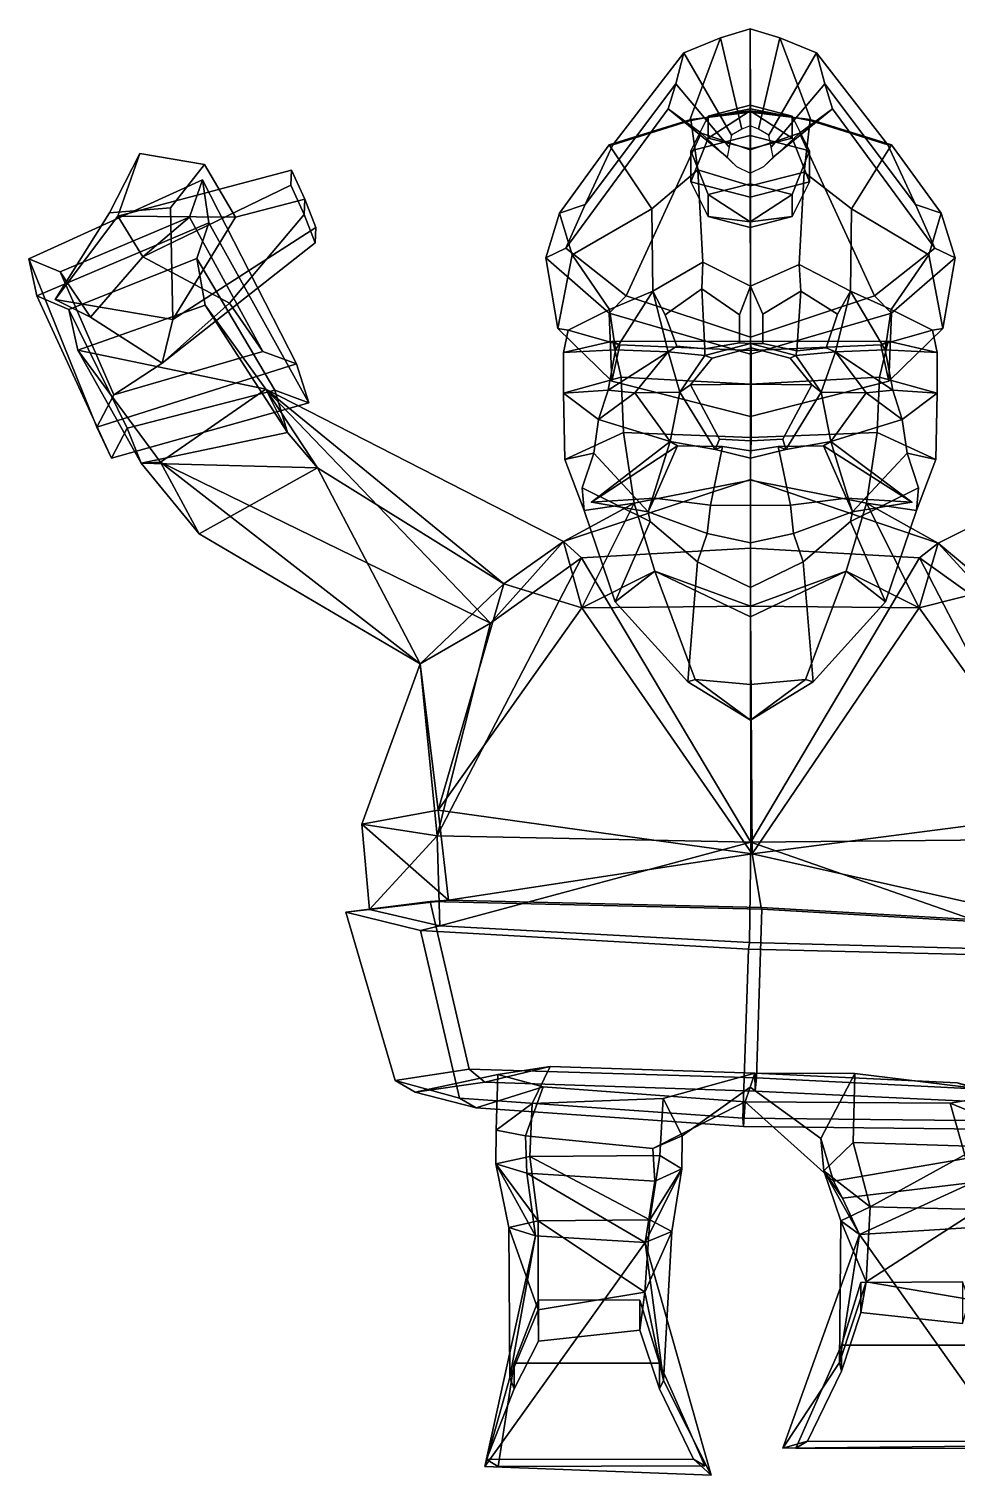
# Model space of a CAD drawing. Extents: x -236 to 238, y -156 to 314.
# Drawn here: x -236.3 to 64.9, y -155.8 to 314.2 of the extents above; entities that cross this region are included whole.
import ezdxf

# ---------------------------------------------------------------- set-up
doc = ezdxf.new("R2010")
doc.units = 0

msp = doc.modelspace()

# ---------------------------------------------------------------- linework, layer by layer
for p in [(-53.499561, 160.365143, 96.495125), (50.507008, 160.365143, 96.495125)]:
    msp.add_point(p)
for points in [[(-46.548565, 276.538483, 62.421299), (-21.688259, 284.322144, 72.795807), (-11.554496, 311.342133, 8.24987), (-23.484856, 306.44632, 6.380344)], [(-4.675242, 281.567474, -44.165054), (-8.015743, 279.657501, -43.145599), (-23.484856, 306.44632, 6.380344), (-11.554496, 311.342133, 8.24987)], [(-1.899996, 288.278992, 79.090523), (-1.927989, 314.199341, 9.340924), (-11.554496, 311.342133, 8.24987), (-21.688259, 284.322144, 72.795807)], [(-1.97982, 282.682098, -44.760006), (-4.675242, 281.567474, -44.165054), (-11.554496, 311.342133, 8.24987), (-1.927989, 314.199341, 9.340924)], [(-1.97982, 282.682098, -44.760006), (-1.927989, 314.199341, 9.340924), (7.698518, 311.342133, 8.249873), (0.715602, 281.567474, -44.165051)], [(-1.899996, 288.278992, 79.090523), (17.888264, 284.322144, 72.795807), (7.698518, 311.342133, 8.249873), (-1.927989, 314.199341, 9.340924)], [(0.715602, 281.567474, -44.165051), (7.698518, 311.342133, 8.249873), (19.628876, 306.44632, 6.380351), (4.056102, 279.657501, -43.145596)], [(42.748577, 276.538483, 62.421299), (19.628876, 306.44632, 6.380351), (7.698518, 311.342133, 8.249873), (17.888264, 284.322144, 72.795807)], [(-55.589096, 257.157745, 41.864281), (-46.548565, 276.538483, 62.421299), (-23.484856, 306.44632, 6.380344), (-26.163485, 296.362549, 2.52976)], [(-8.015743, 279.657501, -43.145599), (-8.765759, 275.723633, -41.045837), (-26.163485, 296.362549, 2.52976), (-23.484856, 306.44632, 6.380344)], [(4.056102, 279.657501, -43.145596), (19.628876, 306.44632, 6.380351), (22.307499, 296.362518, 2.529768), (4.806116, 275.723633, -41.045834)], [(51.789108, 257.157745, 41.864285), (22.307499, 296.362518, 2.529768), (19.628876, 306.44632, 6.380351), (42.748577, 276.538483, 62.421299)], [(-61.859035, 242.930908, 23.530697), (-55.589096, 257.157745, 41.864281), (-26.163485, 296.362549, 2.52976), (-28.615843, 288.228516, -0.576285)], [(-8.765759, 275.723633, -41.045837), (-9.45242, 272.550415, -39.352081), (-28.615843, 288.228516, -0.576285), (-26.163485, 296.362549, 2.52976)], [(4.806116, 275.723633, -41.045834), (22.307499, 296.362518, 2.529768), (24.759861, 288.228516, -0.576277), (5.492777, 272.550415, -39.352074)], [(58.059048, 242.930878, 23.530701), (24.759861, 288.228516, -0.576277), (22.307499, 296.362518, 2.529768), (51.789108, 257.157745, 41.864285)], [(-42.271126, 227.401276, 8.500985), (-61.859035, 242.930908, 23.530697), (-28.615843, 288.228516, -0.576285), (-17.898184, 280.277344, -3.6125)], [(-9.45242, 272.550415, -39.352081), (-6.451477, 269.448547, -37.696369), (-17.898184, 280.277344, -3.6125), (-28.615843, 288.228516, -0.576285)], [(-1.899996, 287.152405, 83.862976), (-1.899996, 288.278992, 79.090523), (-21.688259, 284.322144, 72.795807), (-21.299595, 284.782227, 78.176025)], [(-1.899998, 263.204987, 100.131226), (-1.899996, 287.152405, 83.862976), (-21.299595, 284.782227, 78.176025), (-18.94277, 268.360535, 92.344444)], [(-1.969837, 279.589844, -29.54072), (-1.969834, 289.394196, -41.87149), (-15.578723, 285.844025, -48.437397), (-21.215733, 274.569153, -38.826298)], [(-1.969834, 289.394196, -41.87149), (-1.96983, 287.573181, -57.857811), (-15.578723, 285.844025, -48.437397)], [(-15.578723, 285.844025, -48.437397), (-1.96983, 287.573181, -57.857811), (-15.578719, 278.743683, -61.569202)], [(-1.96983, 287.573181, -57.857811), (-1.969827, 275.193481, -68.135155), (-15.578719, 278.743683, -61.569202)], [(-1.969837, 279.589844, -29.54072), (17.27606, 274.569153, -38.826283), (11.639091, 285.844025, -48.437389), (-1.969834, 289.394196, -41.87149)], [(-1.969834, 289.394196, -41.87149), (11.639091, 285.844025, -48.437389), (-1.96983, 287.573181, -57.857811)], [(-1.96983, 287.573181, -57.857811), (11.639094, 278.743683, -61.569195), (-1.969827, 275.193481, -68.135155)], [(11.639091, 285.844025, -48.437389), (11.639094, 278.743683, -61.569195), (-1.96983, 287.573181, -57.857811)], [(-1.899998, 263.204987, 100.131226), (15.546497, 267.695892, 92.802956), (17.499599, 284.782227, 78.176025), (-1.899996, 287.152405, 83.862976)], [(-1.899996, 287.152405, 83.862976), (17.499599, 284.782227, 78.176025), (17.888264, 284.322144, 72.795807), (-1.899996, 288.278992, 79.090523)], [(5.492777, 272.550415, -39.352074), (24.759861, 288.228516, -0.576277), (14.042192, 280.277313, -3.612495), (2.491828, 269.448517, -37.696365)], [(38.471123, 227.401276, 8.500988), (14.042192, 280.277313, -3.612495), (24.759861, 288.228516, -0.576277), (58.059048, 242.930878, 23.530701)], [(-18.94277, 268.360535, 92.344444), (-21.299595, 284.782227, 78.176025), (-47.790916, 276.486877, 67.754433), (-33.883507, 255.700989, 86.753426)], [(-21.299595, 284.782227, 78.176025), (-21.688259, 284.322144, 72.795807), (-46.548565, 276.538483, 62.421299), (-47.790916, 276.486877, 67.754433)], [(-21.215733, 274.569153, -38.826298), (-15.578723, 285.844025, -48.437397), (-15.578719, 278.743683, -61.569202), (-21.215729, 264.52774, -57.397549)], [(17.27606, 274.569153, -38.826283), (17.276064, 264.52774, -57.397533), (11.639094, 278.743683, -61.569195), (11.639091, 285.844025, -48.437389)], [(15.546497, 267.695892, 92.802956), (30.955549, 255.700989, 86.753433), (43.990929, 276.486877, 67.75444), (17.499599, 284.782227, 78.176025)], [(17.499599, 284.782227, 78.176025), (43.990929, 276.486877, 67.75444), (42.748577, 276.538483, 62.421299), (17.888264, 284.322144, 72.795807)], [(-1.9, 214.062439, -5.73695), (-42.271126, 227.401276, 8.500985), (-17.898184, 280.277344, -3.6125), (-1.927997, 274.920685, -5.657989)], [(-1.969837, 279.589844, -29.54072), (-21.215733, 274.569153, -38.826298), (-15.578726, 260.353241, -34.654583), (-1.969836, 263.903381, -28.088675)], [(-15.578719, 278.743683, -61.569202), (-1.969827, 275.193481, -68.135155), (-1.969827, 259.507019, -66.683136), (-21.215729, 264.52774, -57.397549)], [(-6.451477, 269.448547, -37.696369), (-1.979825, 267.358795, -36.580959), (-1.927997, 274.920685, -5.657989), (-17.898184, 280.277344, -3.6125)], [(2.491828, 269.448517, -37.696365), (14.042192, 280.277313, -3.612495), (-1.927997, 274.920685, -5.657989), (-1.979825, 267.358795, -36.580959)], [(-1.969837, 279.589844, -29.54072), (-1.969836, 263.903381, -28.088675), (11.639086, 260.35321, -34.654575), (17.27606, 274.569153, -38.826283)], [(11.639094, 278.743683, -61.569195), (17.276064, 264.52774, -57.397533), (-1.969827, 259.507019, -66.683136), (-1.969827, 275.193481, -68.135155)], [(-1.9, 214.062439, -5.73695), (-1.927997, 274.920685, -5.657989), (14.042192, 280.277313, -3.612495), (38.471123, 227.401276, 8.500988)], [(-210.12532, 254.457977, 199.54245), (-200.289474, 273.747528, 202.135742), (-207.46106, 253.312653, 136.547821), (-227.819275, 226.215118, 149.614227)], [(-190.273972, 256.057312, 211.817062), (-179.223495, 270.128632, 204.463837), (-200.289474, 273.747528, 202.135742), (-210.12532, 254.457977, 199.54245)], [(-179.223495, 270.128632, 204.463837), (-169.141144, 253.028473, 153.406036), (-207.46106, 253.312653, 136.547821), (-200.289474, 273.747528, 202.135742)], [(-47.790916, 276.486877, 67.754433), (-46.548565, 276.538483, 62.421299), (-55.589096, 257.157745, 41.864281), (-63.887775, 254.327209, 45.093811)], [(-33.883507, 255.700989, 86.753426), (-47.790916, 276.486877, 67.754433), (-63.887775, 254.327209, 45.093811), (-59.840714, 240.819153, 73.86171)], [(-21.215733, 274.569153, -38.826298), (-21.215729, 264.52774, -57.397549), (-15.578722, 253.252899, -47.786388), (-15.578726, 260.353241, -34.654583)], [(17.27606, 274.569153, -38.826283), (11.639086, 260.35321, -34.654575), (11.63909, 253.252869, -47.786381), (17.276064, 264.52774, -57.397533)], [(30.955549, 255.700989, 86.753433), (56.040722, 240.819153, 73.86171), (60.087784, 254.327209, 45.093815), (43.990929, 276.486877, 67.75444)], [(43.990929, 276.486877, 67.75444), (60.087784, 254.327209, 45.093815), (51.789108, 257.157745, 41.864285), (42.748577, 276.538483, 62.421299)], [(-150.978699, 268.284363, 146.351715), (-151.169098, 263.367615, 134.382935), (-199.279968, 240.11264, 104.025955), (-207.46106, 253.312653, 136.547821)], [(-146.618408, 258.896332, 151.057281), (-150.978699, 268.284363, 146.351715), (-207.46106, 253.312653, 136.547821), (-169.141144, 253.028473, 153.406036)], [(-190.273972, 256.057312, 211.817062), (-189.504044, 219.740784, 153.171616), (-169.141144, 253.028473, 153.406036), (-179.223495, 270.128632, 204.463837)], [(-146.618408, 258.896332, 151.057281), (-146.925644, 253.933014, 139.089783), (-151.169098, 263.367615, 134.382935), (-150.978699, 268.284363, 146.351715)], [(-18.94277, 268.360535, 92.344444), (-33.883507, 255.700989, 86.753426), (-33.590797, 229.001953, 93.405945), (-17.374081, 238.411682, 104.149475)], [(-1.899998, 263.204987, 100.131226), (-18.94277, 268.360535, 92.344444), (-17.374081, 238.411682, 104.149475), (-1.9, 230.601929, 107.032204)], [(-236.312592, 239.520752, 108.136002), (-179.958771, 265.182617, 102.652794), (-177.806183, 251.136688, 73.540222), (-233.704239, 227.429016, 77.411385)], [(-236.312592, 239.520752, 108.136002), (-226.144302, 235.228485, 110.952209), (-184.184189, 253.057953, 107.172684), (-179.958771, 265.182617, 102.652794)], [(-146.925644, 253.933014, 139.089783), (-171.149155, 225.032288, 111.62796), (-199.279968, 240.11264, 104.025955), (-151.169098, 263.367615, 134.382935)], [(-149.378845, 205.373383, 131.170135), (-179.958771, 265.182617, 102.652794), (-184.184189, 253.057953, 107.172684), (-160.285416, 209.359253, 128.402313)], [(-145.350143, 192.723755, 100.821861), (-177.806183, 251.136688, 73.540222), (-179.958771, 265.182617, 102.652794), (-149.378845, 205.373383, 131.170135)], [(-15.578722, 253.252899, -47.786388), (-21.215729, 264.52774, -57.397549), (-1.969827, 259.507019, -66.683136), (-1.96983, 249.702698, -54.352341)], [(-1.969836, 263.903381, -28.088675), (-15.578726, 260.353241, -34.654583), (-1.969843, 251.523743, -38.365959)], [(-1.969836, 263.903381, -28.088675), (-1.969843, 251.523743, -38.365959), (11.639086, 260.35321, -34.654575)], [(11.63909, 253.252869, -47.786381), (-1.96983, 249.702698, -54.352341), (-1.969827, 259.507019, -66.683136), (17.276064, 264.52774, -57.397533)], [(-1.899998, 263.204987, 100.131226), (-1.9, 230.601929, 107.032204), (13.977801, 237.632782, 104.24118), (15.546497, 267.695892, 92.802956)], [(15.546497, 267.695892, 92.802956), (13.977801, 237.632782, 104.24118), (30.662834, 229.001953, 93.405945), (30.955549, 255.700989, 86.753433)], [(-143.121658, 249.609436, 155.765503), (-146.618408, 258.896332, 151.057281), (-169.141144, 253.028473, 153.406036), (-189.504044, 219.740784, 153.171616)], [(-143.121658, 249.609436, 155.765503), (-143.323364, 244.674011, 143.761749), (-146.925644, 253.933014, 139.089783), (-146.618408, 258.896332, 151.057281)], [(-15.578726, 260.353241, -34.654583), (-15.578722, 253.252899, -47.786388), (-1.969843, 251.523743, -38.365959)], [(11.639086, 260.35321, -34.654575), (-1.969843, 251.523743, -38.365959), (11.63909, 253.252869, -47.786381)], [(-190.273972, 256.057312, 211.817062), (-210.12532, 254.457977, 199.54245), (-227.819275, 226.215118, 149.614227), (-189.504044, 219.740784, 153.171616)], [(-143.323364, 244.674011, 143.761749), (-193.045135, 205.584045, 120.106415), (-171.149155, 225.032288, 111.62796), (-146.925644, 253.933014, 139.089783)], [(-63.887775, 254.327209, 45.093811), (-55.589096, 257.157745, 41.864281), (-61.859035, 242.930908, 23.530697), (-68.413467, 239.834106, 23.652639)], [(-59.840714, 240.819153, 73.86171), (-63.887775, 254.327209, 45.093811), (-68.413467, 239.834106, 23.652639), (-64.414131, 216.795258, 44.608639)], [(-47.675175, 222.965698, 77.757599), (-33.590797, 229.001953, 93.405945), (-33.883507, 255.700989, 86.753426), (-59.840714, 240.819153, 73.86171)], [(43.875175, 222.965698, 77.757599), (56.040722, 240.819153, 73.86171), (30.955549, 255.700989, 86.753433), (30.662834, 229.001953, 93.405945)], [(60.087784, 254.327209, 45.093815), (64.613472, 239.834106, 23.652643), (58.059048, 242.930878, 23.530701), (51.789108, 257.157745, 41.864285)], [(56.040722, 240.819153, 73.86171), (60.614136, 216.795258, 44.608643), (64.613472, 239.834106, 23.652643), (60.087784, 254.327209, 45.093815)], [(-233.704239, 227.429016, 77.411385), (-177.806183, 251.136688, 73.540222), (-181.765869, 239.535583, 77.873596), (-223.399796, 223.037292, 80.282501)], [(-227.819275, 226.215118, 149.614227), (-207.46106, 253.312653, 136.547821), (-199.279968, 240.11264, 104.025955), (-216.34729, 220.482666, 112.563644)], [(-216.34729, 220.482666, 112.563644), (-199.279968, 240.11264, 104.025955), (-184.184189, 253.057953, 107.172684), (-226.144302, 235.228485, 110.952209)], [(-171.149155, 225.032288, 111.62796), (-160.285416, 209.359253, 128.402313), (-184.184189, 253.057953, 107.172684), (-199.279968, 240.11264, 104.025955)], [(-143.121658, 249.609436, 155.765503), (-189.504044, 219.740784, 153.171616), (-193.045135, 205.584045, 120.106415), (-143.323364, 244.674011, 143.761749)], [(-145.350143, 192.723755, 100.821861), (-156.464874, 196.745422, 98.017708), (-181.765869, 239.535583, 77.873596), (-177.806183, 251.136688, 73.540222)], [(-1.969843, 251.523743, -38.365959), (-15.578722, 253.252899, -47.786388), (-1.96983, 249.702698, -54.352341)], [(-1.969843, 251.523743, -38.365959), (-1.96983, 249.702698, -54.352341), (11.63909, 253.252869, -47.786381)], [(-68.413467, 239.834106, 23.652639), (-61.859035, 242.930908, 23.530697), (-42.271126, 227.401276, 8.500985), (-47.799843, 221.8349, 7.713901)], [(-64.414131, 216.795258, 44.608639), (-68.413467, 239.834106, 23.652639), (-47.799843, 221.8349, 7.713901), (-46.904514, 199.690948, 24.636902)], [(-59.840714, 240.819153, 73.86171), (-64.414131, 216.795258, 44.608639), (-61.108589, 216.33252, 42.363995), (-47.675175, 222.965698, 77.757599)], [(64.613472, 239.834106, 23.652643), (43.999844, 221.8349, 7.713903), (38.471123, 227.401276, 8.500988), (58.059048, 242.930878, 23.530701)], [(60.614136, 216.795258, 44.608643), (43.104519, 199.690918, 24.636904), (43.999844, 221.8349, 7.713903), (64.613472, 239.834106, 23.652643)], [(56.040722, 240.819153, 73.86171), (43.875175, 222.965698, 77.757599), (57.308598, 216.33252, 42.363995), (60.614136, 216.795258, 44.608643)], [(-209.534561, 174.719116, 101.495888), (-214.218262, 184.730621, 133.82988), (-236.312592, 239.520752, 108.136002), (-233.704239, 227.429016, 77.411385)], [(-214.218262, 184.730621, 133.82988), (-208.702286, 195.289001, 130.085388), (-226.144302, 235.228485, 110.952209), (-236.312592, 239.520752, 108.136002)], [(-193.045135, 205.584045, 120.106415), (-216.34729, 220.482666, 112.563644), (-226.144302, 235.228485, 110.952209), (-208.702286, 195.289001, 130.085388)], [(-223.399796, 223.037292, 80.282501), (-181.765869, 239.535583, 77.873596), (-179.063889, 224.426788, 45.13723), (-220.406708, 209.74176, 46.834633)], [(-179.063889, 224.426788, 45.13723), (-181.765869, 239.535583, 77.873596), (-156.464874, 196.745422, 98.017708), (-152.298279, 182.988892, 64.880783)], [(-17.632929, 229.697693, 104.469688), (-17.374081, 238.411682, 104.149475), (-33.590797, 229.001953, 93.405945), (-29.570061, 221.328979, 94.654114)], [(-17.632929, 229.697693, 104.469688), (-5.485055, 221.325775, 106.095718), (-1.9, 230.601929, 107.032204), (-17.374081, 238.411682, 104.149475)], [(14.484674, 229.002502, 104.268639), (13.977801, 237.632782, 104.24118), (-1.9, 230.601929, 107.032204), (2.138192, 221.445038, 106.276031)], [(14.484674, 229.002502, 104.268639), (26.404018, 221.448425, 92.15062), (30.662834, 229.001953, 93.405945), (13.977801, 237.632782, 104.24118)], [(-5.485055, 212.208496, 106.939919), (-1.9, 211.96109, 110.144325), (-1.9, 230.601929, 107.032204), (-5.485055, 221.325775, 106.095718)], [(2.138192, 211.94043, 107.318275), (2.138192, 221.445038, 106.276031), (-1.9, 230.601929, 107.032204), (-1.9, 211.96109, 110.144325)], [(-209.534561, 174.719116, 101.495888), (-233.704239, 227.429016, 77.411385), (-223.399796, 223.037292, 80.282501), (-204.414581, 184.489197, 98.032616)], [(-189.504044, 219.740784, 153.171616), (-227.819275, 226.215118, 149.614227), (-216.34729, 220.482666, 112.563644), (-193.045135, 205.584045, 120.106415)], [(-47.799843, 221.8349, 7.713901), (-42.271126, 227.401276, 8.500985), (-1.9, 214.062439, -5.73695), (-1.9, 208.501434, -7.430702)], [(-45.702423, 209.859009, 78.655991), (-33.590797, 229.001953, 93.405945), (-47.675175, 222.965698, 77.757599)], [(-28.66053, 209.298401, 98.549278), (-33.590797, 229.001953, 93.405945), (-45.702423, 209.859009, 78.655991)], [(-25.823059, 211.139099, 97.547935), (-29.570061, 221.328979, 94.654114), (-33.590797, 229.001953, 93.405945), (-28.66053, 209.298401, 98.549278)], [(-16.733572, 210.204559, 102.64016), (-17.632929, 229.697693, 104.469688), (-29.570061, 221.328979, 94.654114), (-25.823059, 211.139099, 97.547935)], [(-5.485055, 221.325775, 106.095718), (-17.632929, 229.697693, 104.469688), (-16.733572, 210.204559, 102.64016), (-5.485055, 212.208496, 106.939919)], [(43.999844, 221.8349, 7.713903), (-1.9, 208.501434, -7.430702), (-1.9, 214.062439, -5.73695), (38.471123, 227.401276, 8.500988)], [(2.138192, 221.445038, 106.276031), (2.138192, 211.94043, 107.318275), (13.16766, 209.592163, 102.009949), (14.484674, 229.002502, 104.268639)], [(13.16766, 209.592163, 102.009949), (22.729984, 210.588196, 95.723228), (26.404018, 221.448425, 92.15062), (14.484674, 229.002502, 104.268639)], [(22.729984, 210.588196, 95.723228), (25.732569, 209.298401, 98.549278), (30.662834, 229.001953, 93.405945), (26.404018, 221.448425, 92.15062)], [(25.732569, 209.298401, 98.549278), (41.90242, 209.859009, 78.655991), (30.662834, 229.001953, 93.405945)], [(41.90242, 209.859009, 78.655991), (43.875175, 222.965698, 77.757599), (30.662834, 229.001953, 93.405945)], [(-199.861938, 173.022095, 63.999294), (-204.414581, 184.489197, 98.032616), (-223.399796, 223.037292, 80.282501), (-220.406708, 209.74176, 46.834633)], [(-220.406708, 209.74176, 46.834633), (-179.063889, 224.426788, 45.13723), (-159.356049, 197.112061, 4.507076)], [(-193.045135, 205.584045, 120.106415), (-208.702286, 195.289001, 130.085388), (-160.285416, 209.359253, 128.402313), (-171.149155, 225.032288, 111.62796)], [(-152.298279, 182.988892, 64.880783), (-159.356049, 197.112061, 4.507076), (-179.063889, 224.426788, 45.13723)], [(-47.675175, 222.965698, 77.757599), (-61.108589, 216.33252, 42.363995), (-62.612999, 209.042908, 42.462151), (-45.702423, 209.859009, 78.655991)], [(-46.904514, 199.690948, 24.636902), (-47.799843, 221.8349, 7.713901), (-1.9, 208.501434, -7.430702), (-1.900002, 188.230164, 8.527575)], [(43.104519, 199.690918, 24.636904), (-1.900002, 188.230164, 8.527575), (-1.9, 208.501434, -7.430702), (43.999844, 221.8349, 7.713903)], [(43.875175, 222.965698, 77.757599), (41.90242, 209.859009, 78.655991), (58.813, 209.042908, 42.462151), (57.308598, 216.33252, 42.363995)], [(-64.414131, 216.795258, 44.608639), (-46.904514, 199.690948, 24.636902), (-44.318386, 211.566162, 17.140137), (-61.108589, 216.33252, 42.363995)], [(-62.612999, 209.042908, 42.462151), (-61.108589, 216.33252, 42.363995), (-44.318386, 211.566162, 17.140137), (-46.630749, 212.72229, 12.67251)], [(60.614136, 216.795258, 44.608643), (57.308598, 216.33252, 42.363995), (40.518391, 211.566162, 17.140137), (43.104519, 199.690918, 24.636904)], [(58.813, 209.042908, 42.462151), (42.830746, 212.72229, 12.67251), (40.518391, 211.566162, 17.140137), (57.308598, 216.33252, 42.363995)], [(-62.634781, 195.848938, 44.641083), (-62.612999, 209.042908, 42.462151), (-46.630749, 212.72229, 12.67251), (-43.885971, 201.025208, 11.188781)], [(-46.904514, 199.690948, 24.636902), (-1.900002, 188.230164, 8.527575), (-1.900001, 209.68631, 0.568055), (-44.318386, 211.566162, 17.140137)], [(-46.630749, 212.72229, 12.67251), (-44.318386, 211.566162, 17.140137), (-1.900001, 209.68631, 0.568055), (-1.9, 212.648071, -2.405132)], [(-43.885971, 201.025208, 11.188781), (-46.630749, 212.72229, 12.67251), (-1.9, 212.648071, -2.405132), (-1.9, 198.771912, -0.945824)], [(-16.733572, 210.204559, 102.64016), (-16.70068, 208.017517, 104.835991), (-1.9, 211.96109, 110.144325), (-5.485055, 212.208496, 106.939919)], [(-1.641618, 210.574738, 124.536148), (-1.9, 211.96109, 110.144325), (-16.70068, 208.017517, 104.835991), (-14.264492, 207.140503, 121.01963)], [(43.104519, 199.690918, 24.636904), (40.518391, 211.566162, 17.140137), (-1.900001, 209.68631, 0.568055), (-1.900002, 188.230164, 8.527575)], [(42.830746, 212.72229, 12.67251), (-1.9, 212.648071, -2.405132), (-1.900001, 209.68631, 0.568055), (40.518391, 211.566162, 17.140137)], [(40.085972, 201.025208, 11.188781), (-1.9, 198.771912, -0.945824), (-1.9, 212.648071, -2.405132), (42.830746, 212.72229, 12.67251)], [(-1.641618, 210.574738, 124.536148), (10.981255, 207.140503, 121.01963), (12.900679, 208.017517, 104.835991), (-1.9, 211.96109, 110.144325)], [(13.16766, 209.592163, 102.009949), (2.138192, 211.94043, 107.318275), (-1.9, 211.96109, 110.144325), (12.900679, 208.017517, 104.835991)], [(58.834785, 195.848938, 44.641083), (40.085972, 201.025208, 11.188781), (42.830746, 212.72229, 12.67251), (58.813, 209.042908, 42.462151)], [(-220.406708, 209.74176, 46.834633), (-159.356049, 197.112061, 4.507076), (-193.584732, 173.378571, -7.927413)], [(-199.861938, 173.022095, 63.999294), (-220.406708, 209.74176, 46.834633), (-193.584732, 173.378571, -7.927413)], [(-214.218262, 184.730621, 133.82988), (-149.378845, 205.373383, 131.170135), (-160.285416, 209.359253, 128.402313), (-208.702286, 195.289001, 130.085388)], [(-45.702423, 209.859009, 78.655991), (-62.612999, 209.042908, 42.462151), (-62.634781, 195.848938, 44.641083), (-48.144192, 196.759888, 78.504814)], [(-48.144192, 196.759888, 78.504814), (-28.66053, 209.298401, 98.549278), (-45.702423, 209.859009, 78.655991)], [(-39.490215, 195.943115, 101.72583), (-28.66053, 209.298401, 98.549278), (-48.144192, 196.759888, 78.504814)], [(-39.490215, 195.943115, 101.72583), (-24.858456, 196.096497, 104.760262), (-28.66053, 209.298401, 98.549278)], [(-16.733572, 210.204559, 102.64016), (-25.823059, 211.139099, 97.547935), (-28.66053, 209.298401, 98.549278), (-16.70068, 208.017517, 104.835991)], [(-24.858456, 196.096497, 104.760262), (-16.70068, 208.017517, 104.835991), (-28.66053, 209.298401, 98.549278)], [(-21.34082, 198.576141, 122.216965), (-14.264492, 207.140503, 121.01963), (-16.70068, 208.017517, 104.835991), (-24.858456, 196.096497, 104.760262)], [(-1.641618, 198.757813, 128.666168), (-1.641618, 210.574738, 124.536148), (-14.264492, 207.140503, 121.01963), (-21.34082, 198.576141, 122.216965)], [(-1.641618, 198.757813, 128.666168), (18.057583, 198.576141, 122.216965), (10.981255, 207.140503, 121.01963), (-1.641618, 210.574738, 124.536148)], [(18.057583, 198.576141, 122.216965), (21.058456, 196.096497, 104.760262), (12.900679, 208.017517, 104.835991), (10.981255, 207.140503, 121.01963)], [(13.16766, 209.592163, 102.009949), (12.900679, 208.017517, 104.835991), (25.732569, 209.298401, 98.549278), (22.729984, 210.588196, 95.723228)], [(21.058456, 196.096497, 104.760262), (25.732569, 209.298401, 98.549278), (12.900679, 208.017517, 104.835991)], [(35.690216, 195.943115, 101.72583), (25.732569, 209.298401, 98.549278), (21.058456, 196.096497, 104.760262)], [(44.344196, 196.759888, 78.504814), (41.90242, 209.859009, 78.655991), (25.732569, 209.298401, 98.549278)], [(35.690216, 195.943115, 101.72583), (44.344196, 196.759888, 78.504814), (25.732569, 209.298401, 98.549278)], [(41.90242, 209.859009, 78.655991), (44.344196, 196.759888, 78.504814), (58.834785, 195.848938, 44.641083), (58.813, 209.042908, 42.462151)], [(-209.534561, 174.719116, 101.495888), (-145.350143, 192.723755, 100.821861), (-149.378845, 205.373383, 131.170135), (-214.218262, 184.730621, 133.82988)], [(-62.198425, 174.294678, 46.003769), (-62.634781, 195.848938, 44.641083), (-43.885971, 201.025208, 11.188781), (-43.093254, 183.037537, 14.099627)], [(-43.093254, 183.037537, 14.099627), (-43.885971, 201.025208, 11.188781), (-1.9, 198.771912, -0.945824), (-1.9, 181.411835, 3.485335)], [(-11.916492, 180.828156, 117.381271), (-21.34082, 198.576141, 122.216965), (-24.858456, 196.096497, 104.760262), (-13.366461, 177.509399, 104.511536)], [(-1.641618, 180.306702, 122.611298), (-1.641618, 198.757813, 128.666168), (-21.34082, 198.576141, 122.216965), (-11.916492, 180.828156, 117.381271)], [(39.293255, 183.037537, 14.099627), (-1.9, 181.411835, 3.485335), (-1.9, 198.771912, -0.945824), (40.085972, 201.025208, 11.188781)], [(-1.641618, 180.306702, 122.611298), (8.633257, 180.828156, 117.381271), (18.057583, 198.576141, 122.216965), (-1.641618, 198.757813, 128.666168)], [(8.633257, 180.828156, 117.381271), (9.566461, 177.509399, 104.511536), (21.058456, 196.096497, 104.760262), (18.057583, 198.576141, 122.216965)], [(58.398434, 174.294678, 46.003769), (39.293255, 183.037537, 14.099627), (40.085972, 201.025208, 11.188781), (58.834785, 195.848938, 44.641083)], [(-209.534561, 174.719116, 101.495888), (-204.414581, 184.489197, 98.032616), (-156.464874, 196.745422, 98.017708), (-145.350143, 192.723755, 100.821861)], [(-152.298279, 182.988892, 64.880783), (-156.464874, 196.745422, 98.017708), (-204.414581, 184.489197, 98.032616), (-199.861938, 173.022095, 63.999294)], [(-86.320663, 121.030701, -28.54195), (-193.584732, 173.378571, -7.927413), (-159.356049, 197.112061, 4.507076)], [(-81.992188, 133.869202, 48.493454), (-62.656612, 147.576263, 1.885208), (-159.356049, 197.112061, 4.507076)], [(-81.992188, 133.869202, 48.493454), (-159.356049, 197.112061, 4.507076), (-142.548569, 171.545959, 47.521397)], [(-86.320663, 121.030701, -28.54195), (-159.356049, 197.112061, 4.507076), (-62.656612, 147.576263, 1.885208)], [(-152.298279, 182.988892, 64.880783), (-142.548569, 171.545959, 47.521397), (-159.356049, 197.112061, 4.507076)], [(-48.144192, 196.759888, 78.504814), (-62.634781, 195.848938, 44.641083), (-51.210266, 187.236511, 77.948036)], [(-52.81601, 176.30658, 78.12674), (-51.210266, 187.236511, 77.948036), (-62.634781, 195.848938, 44.641083), (-62.198425, 174.294678, 46.003769)], [(-51.210266, 187.236511, 77.948036), (-39.490215, 195.943115, 101.72583), (-48.144192, 196.759888, 78.504814)], [(-27.993595, 180.129791, 98.608398), (-39.490215, 195.943115, 101.72583), (-51.210266, 187.236511, 77.948036)], [(-27.993595, 180.129791, 98.608398), (-24.858456, 196.096497, 104.760262), (-39.490215, 195.943115, 101.72583)], [(-13.366461, 177.509399, 104.511536), (-24.858456, 196.096497, 104.760262), (-27.993595, 180.129791, 98.608398)], [(9.566461, 177.509399, 104.511536), (24.193596, 180.129791, 98.608398), (21.058456, 196.096497, 104.760262)], [(24.193596, 180.129791, 98.608398), (35.690216, 195.943115, 101.72583), (21.058456, 196.096497, 104.760262)], [(24.193596, 180.129791, 98.608398), (47.410271, 187.236511, 77.948036), (35.690216, 195.943115, 101.72583)], [(47.410271, 187.236511, 77.948036), (44.344196, 196.759888, 78.504814), (35.690216, 195.943115, 101.72583)], [(44.344196, 196.759888, 78.504814), (47.410271, 187.236511, 77.948036), (58.834785, 195.848938, 44.641083)], [(49.016014, 176.30658, 78.12674), (58.398434, 174.294678, 46.003769), (58.834785, 195.848938, 44.641083), (47.410271, 187.236511, 77.948036)], [(76.93998, 132.082642, 48.100216), (156.00296, 195.484344, 9.631279), (59.12315, 147.060608, 1.30978)], [(83.438614, 120.493622, -28.086618), (59.12315, 147.060608, 1.30978), (156.00296, 195.484344, 9.631279)], [(-52.81601, 176.30658, 78.12674), (-35.101604, 157.303833, 104.917747), (-27.993595, 180.129791, 98.608398), (-51.210266, 187.236511, 77.948036)], [(49.016014, 176.30658, 78.12674), (47.410271, 187.236511, 77.948036), (24.193596, 180.129791, 98.608398), (31.301603, 157.303833, 104.917747)], [(-199.861938, 173.022095, 63.999294), (-142.548569, 171.545959, 47.521397), (-152.298279, 182.988892, 64.880783)], [(-55.869884, 157.683044, 50.112881), (-62.198425, 174.294678, 46.003769), (-43.093254, 183.037537, 14.099627), (-39.614113, 160.034058, 31.855993)], [(-25.627405, 178.709167, 112.608627), (-27.993595, 180.129791, 98.608398), (-53.499561, 160.365143, 96.495125)], [(-53.499561, 160.365143, 96.495125), (-27.993595, 180.129791, 98.608398), (-35.101604, 157.303833, 104.917747)], [(-33.104607, 161.660431, 115.00264), (-25.627405, 178.709167, 112.608627), (-53.499561, 160.365143, 96.495125)], [(-39.614113, 160.034058, 31.855993), (-43.093254, 183.037537, 14.099627), (-1.9, 181.411835, 3.485335), (-1.878063, 167.54248, 8.88728)], [(-10.930035, 178.446899, 112.725739), (-25.627405, 178.709167, 112.608627), (-33.104607, 161.660431, 115.00264), (-14.890987, 159.469116, 123.670204)], [(-25.627405, 178.709167, 112.608627), (-10.930035, 178.446899, 112.725739), (-13.366461, 177.509399, 104.511536), (-27.993595, 180.129791, 98.608398)], [(-1.641618, 180.306702, 122.611298), (-11.916492, 180.828156, 117.381271), (-13.366461, 177.509399, 104.511536), (-1.9, 174.722046, 110.43103)], [(35.869949, 160.034058, 31.855993), (-1.878063, 167.54248, 8.88728), (-1.9, 181.411835, 3.485335), (39.293255, 183.037537, 14.099627)], [(-1.641618, 180.306702, 122.611298), (-1.9, 174.722046, 110.43103), (9.566461, 177.509399, 104.511536), (8.633257, 180.828156, 117.381271)], [(21.827406, 178.709167, 112.608627), (24.193596, 180.129791, 98.608398), (9.566461, 177.509399, 104.511536), (7.130035, 178.446899, 112.725739)], [(7.130035, 178.446899, 112.725739), (11.090986, 159.469116, 123.670204), (29.304607, 161.660431, 115.00264), (21.827406, 178.709167, 112.608627)], [(21.827406, 178.709167, 112.608627), (50.507008, 160.365143, 96.495125), (24.193596, 180.129791, 98.608398)], [(29.304607, 161.660431, 115.00264), (50.507008, 160.365143, 96.495125), (21.827406, 178.709167, 112.608627)], [(50.507008, 160.365143, 96.495125), (31.301603, 157.303833, 104.917747), (24.193596, 180.129791, 98.608398)], [(52.069885, 157.683044, 50.112881), (35.869949, 160.034058, 31.855993), (39.293255, 183.037537, 14.099627), (58.398434, 174.294678, 46.003769)], [(-55.869884, 157.683044, 50.112881), (-56.539234, 165.048523, 81.29702), (-52.81601, 176.30658, 78.12674), (-62.198425, 174.294678, 46.003769)], [(-52.81601, 176.30658, 78.12674), (-56.539234, 165.048523, 81.29702), (-34.418434, 154.082092, 95.906563), (-35.101604, 157.303833, 104.917747)], [(-14.890987, 159.469116, 123.670204), (-1.9, 159.265625, 124.353912), (-1.9, 177.032837, 115.474304), (-10.930035, 178.446899, 112.725739)], [(-1.9, 177.032837, 115.474304), (-1.9, 174.722046, 110.43103), (-13.366461, 177.509399, 104.511536), (-10.930035, 178.446899, 112.725739)], [(11.090986, 159.469116, 123.670204), (7.130035, 178.446899, 112.725739), (-1.9, 177.032837, 115.474304), (-1.9, 159.265625, 124.353912)], [(-1.9, 177.032837, 115.474304), (7.130035, 178.446899, 112.725739), (9.566461, 177.509399, 104.511536), (-1.9, 174.722046, 110.43103)], [(49.016014, 176.30658, 78.12674), (31.301603, 157.303833, 104.917747), (30.618433, 154.082092, 95.906563), (52.739243, 165.048523, 81.29702)], [(52.069885, 157.683044, 50.112881), (58.398434, 174.294678, 46.003769), (49.016014, 176.30658, 78.12674), (52.739243, 165.048523, 81.29702)], [(-199.861938, 173.022095, 63.999294), (-193.584732, 173.378571, -7.927413), (-181.049469, 150.086487, 28.342455)], [(-199.861938, 173.022095, 63.999294), (-181.049469, 150.086487, 28.342455), (-142.548569, 171.545959, 47.521397)], [(-109.179832, 107.836273, 10.907416), (-193.584732, 173.378571, -7.927413), (-86.320663, 121.030701, -28.54195)], [(-181.049469, 150.086487, 28.342455), (-193.584732, 173.378571, -7.927413), (-109.179832, 107.836273, 10.907416)], [(-181.049469, 150.086487, 28.342455), (-109.179832, 107.836273, 10.907416), (-142.548569, 171.545959, 47.521397)], [(-109.179832, 107.836273, 10.907416), (-81.992188, 133.869202, 48.493454), (-142.548569, 171.545959, 47.521397)], [(-1.853932, 167.796265, 5.078217), (-1.857344, 145.49173, -46.094997), (-56.752666, 142.352966, -36.493587), (-62.656612, 147.576263, 1.885208)], [(-1.853932, 167.796265, 5.078217), (-62.656612, 147.576263, 1.885208), (-39.614113, 160.034058, 31.855993), (-1.878063, 167.54248, 8.88728)], [(-34.418434, 154.082092, 95.906563), (-56.539234, 165.048523, 81.29702), (-55.869884, 157.683044, 50.112881), (-45.791817, 128.035583, 66.107307)], [(-1.878063, 167.54248, 8.88728), (35.869949, 160.034058, 31.855993), (59.12315, 147.060608, 1.30978), (-1.853932, 167.796265, 5.078217)], [(-1.853932, 167.796265, 5.078217), (59.12315, 147.060608, 1.30978), (53.064346, 142.352966, -36.493587), (-1.857344, 145.49173, -46.094997)], [(30.618433, 154.082092, 95.906563), (41.991817, 128.035583, 66.107307), (52.069885, 157.683044, 50.112881), (52.739243, 165.048523, 81.29702)], [(-62.656612, 147.576263, 1.885208), (-56.614574, 126.098267, 59.291286), (-39.614113, 160.034058, 31.855993)], [(-56.614574, 126.098267, 59.291286), (-32.955341, 137.972595, 60.032959), (-39.614113, 160.034058, 31.855993)], [(-45.791817, 128.035583, 66.107307), (-55.869884, 157.683044, 50.112881), (-39.614113, 160.034058, 31.855993), (-32.955341, 137.972595, 60.032959)], [(-35.101604, 157.303833, 104.917747), (-33.104607, 161.660431, 115.00264), (-53.499561, 160.365143, 96.495125)], [(-14.890987, 159.469116, 123.670204), (-33.104607, 161.660431, 115.00264), (-35.101604, 157.303833, 104.917747), (-15.892614, 150.170074, 113.76458)], [(11.090986, 159.469116, 123.670204), (12.092613, 150.170074, 113.76458), (31.301603, 157.303833, 104.917747), (29.304607, 161.660431, 115.00264)], [(41.991817, 128.035583, 66.107307), (29.232119, 137.972595, 60.032959), (35.869949, 160.034058, 31.855993), (52.069885, 157.683044, 50.112881)], [(52.935226, 126.098267, 59.291286), (35.869949, 160.034058, 31.855993), (29.232119, 137.972595, 60.032959)], [(31.301603, 157.303833, 104.917747), (50.507008, 160.365143, 96.495125), (29.304607, 161.660431, 115.00264)], [(59.12315, 147.060608, 1.30978), (35.869949, 160.034058, 31.855993), (52.935226, 126.098267, 59.291286)], [(-19.074909, 141.018555, 115.812431), (-15.892614, 150.170074, 113.76458), (-35.101604, 157.303833, 104.917747), (-34.418434, 154.082092, 95.906563)], [(-1.9, 159.265625, 124.353912), (-14.890987, 159.469116, 123.670204), (-15.892614, 150.170074, 113.76458), (-1.9, 147.203278, 119.235947)], [(-1.9, 159.265625, 124.353912), (-1.9, 147.203278, 119.235947), (12.092613, 150.170074, 113.76458), (11.090986, 159.469116, 123.670204)], [(15.274906, 141.018555, 115.812431), (30.618433, 154.082092, 95.906563), (31.301603, 157.303833, 104.917747), (12.092613, 150.170074, 113.76458)], [(-22.260035, 102.034058, 97.859222), (-19.074909, 141.018555, 115.812431), (-34.418434, 154.082092, 95.906563), (-45.791817, 128.035583, 66.107307)], [(18.460033, 102.034058, 97.859222), (41.991817, 128.035583, 66.107307), (30.618433, 154.082092, 95.906563), (15.274906, 141.018555, 115.812431)], [(-86.320663, 121.030701, -28.54195), (-62.656612, 147.576263, 1.885208), (-56.752666, 142.352966, -36.493587)], [(-81.992188, 133.869202, 48.493454), (-56.614574, 126.098267, 59.291286), (-62.656612, 147.576263, 1.885208)], [(-1.9, 132.673096, 122.178642), (-1.9, 147.203278, 119.235947), (-15.892614, 150.170074, 113.76458), (-19.074909, 141.018555, 115.812431)], [(-1.9, 132.673096, 122.178642), (15.274906, 141.018555, 115.812431), (12.092613, 150.170074, 113.76458), (-1.9, 147.203278, 119.235947)], [(76.93998, 132.082642, 48.100216), (59.12315, 147.060608, 1.30978), (52.935226, 126.098267, 59.291286)], [(83.438614, 120.493622, -28.086618), (53.064346, 142.352966, -36.493587), (59.12315, 147.060608, 1.30978)], [(-103.700951, 51.935959, -66.987686), (-56.752666, 142.352966, -36.493587), (-1.728983, 49.898865, -101.601028)], [(-103.700951, 51.935959, -66.987686), (-86.320663, 121.030701, -28.54195), (-56.752666, 142.352966, -36.493587)], [(-1.728983, 49.898865, -101.601028), (-56.752666, 142.352966, -36.493587), (-1.857344, 145.49173, -46.094997)], [(-1.9, 89.516891, 101.101158), (-1.9, 132.673096, 122.178642), (-19.074909, 141.018555, 115.812431), (-22.260035, 102.034058, 97.859222)], [(-1.9, 89.516891, 101.101158), (18.460033, 102.034058, 97.859222), (15.274906, 141.018555, 115.812431), (-1.9, 132.673096, 122.178642)], [(-1.728983, 49.898865, -101.601028), (-1.857344, 145.49173, -46.094997), (53.064346, 142.352966, -36.493587)], [(100.39492, 50.910278, -67.526817), (-1.728983, 49.898865, -101.601028), (53.064346, 142.352966, -36.493587)], [(100.39492, 50.910278, -67.526817), (53.064346, 142.352966, -36.493587), (83.438614, 120.493622, -28.086618)], [(-1.823221, 126.563721, 67.180084), (-32.955341, 137.972595, 60.032959), (-56.614574, 126.098267, 59.291286)], [(-22.260035, 102.034058, 97.859222), (-45.791817, 128.035583, 66.107307), (-32.955341, 137.972595, 60.032959), (-19.841089, 102.726334, 81.952538)], [(-19.841089, 102.726334, 81.952538), (-32.955341, 137.972595, 60.032959), (-1.9, 123.128876, 56.009388), (-1.9, 101.092194, 77.656464)], [(-1.9, 123.128876, 56.009388), (-32.955341, 137.972595, 60.032959), (-1.823221, 126.563721, 67.180084)], [(16.041088, 102.726334, 81.952538), (-1.9, 101.092194, 77.656464), (-1.9, 123.128876, 56.009388), (29.232119, 137.972595, 60.032959)], [(-1.9, 123.128876, 56.009388), (-1.823221, 126.563721, 67.180084), (29.232119, 137.972595, 60.032959)], [(-1.823221, 126.563721, 67.180084), (52.935226, 126.098267, 59.291286), (29.232119, 137.972595, 60.032959)], [(18.460033, 102.034058, 97.859222), (16.041088, 102.726334, 81.952538), (29.232119, 137.972595, 60.032959), (41.991817, 128.035583, 66.107307)], [(-103.353859, 60.294174, 87.235016), (-81.992188, 133.869202, 48.493454), (-109.179832, 107.836273, 10.907416)], [(-103.353859, 60.294174, 87.235016), (-56.614574, 126.098267, 59.291286), (-81.992188, 133.869202, 48.493454)], [(100.742012, 59.268478, 86.695892), (76.93998, 132.082642, 48.100216), (52.935226, 126.098267, 59.291286)], [(-1.298706, 46.136292, 116.884628), (-56.614574, 126.098267, 59.291286), (-103.353859, 60.294174, 87.235016)], [(-1.298706, 46.136292, 116.884628), (-1.823221, 126.563721, 67.180084), (-56.614574, 126.098267, 59.291286)], [(-1.298706, 46.136292, 116.884628), (52.935226, 126.098267, 59.291286), (-1.823221, 126.563721, 67.180084)], [(-1.298706, 46.136292, 116.884628), (100.742012, 59.268478, 86.695892), (52.935226, 126.098267, 59.291286)], [(-103.700951, 51.935959, -66.987686), (-109.179832, 107.836273, 10.907416), (-86.320663, 121.030701, -28.54195)], [(-103.353859, 60.294174, 87.235016), (-109.179832, 107.836273, 10.907416), (-128.14624, 55.771942, 1.576264)], [(-128.14624, 55.771942, 1.576264), (-109.179832, 107.836273, 10.907416), (-103.700951, 51.935959, -66.987686)], [(-1.9, 89.516891, 101.101158), (-22.260035, 102.034058, 97.859222), (-19.841089, 102.726334, 81.952538)], [(-1.9, 89.516891, 101.101158), (-19.841089, 102.726334, 81.952538), (-1.9, 101.092194, 77.656464)], [(-1.9, 89.516891, 101.101158), (-1.9, 101.092194, 77.656464), (16.041088, 102.726334, 81.952538)], [(-1.9, 89.516891, 101.101158), (16.041088, 102.726334, 81.952538), (18.460033, 102.034058, 97.859222)], [(-99.975395, 31.044464, 77.420692), (-103.353859, 60.294174, 87.235016), (-128.14624, 55.771942, 1.576264)], [(-99.975395, 31.044464, 77.420692), (-1.298706, 46.136292, 116.884628), (-103.353859, 60.294174, 87.235016)], [(102.157166, 22.912155, 73.146149), (100.742012, 59.268478, 86.695892), (-1.298706, 46.136292, 116.884628)], [(-99.975395, 31.044464, 77.420692), (-128.14624, 55.771942, 1.576264), (-125.699463, 27.97345, 2.752315)], [(-125.699463, 27.97345, 2.752315), (-128.14624, 55.771942, 1.576264), (-103.700951, 51.935959, -66.987686)], [(-125.699463, 27.97345, 2.752315), (-103.700951, 51.935959, -66.987686), (-102.758377, 22.7164, -77.12368)], [(-102.758377, 22.7164, -77.12368), (-103.700951, 51.935959, -66.987686), (-1.728983, 49.898865, -101.601028)], [(-102.758377, 22.7164, -77.12368), (-1.728983, 49.898865, -101.601028), (-2.170942, 17.279953, -109.422493)], [(99.374184, 14.584091, -81.398224), (-2.170942, 17.279953, -109.422493), (-1.728983, 49.898865, -101.601028)], [(99.374184, 14.584091, -81.398224), (-1.728983, 49.898865, -101.601028), (100.39492, 50.910278, -67.526817)], [(-99.975395, 31.044464, 77.420692), (1.635312, 28.65625, 105.422302), (-1.298706, 46.136292, 116.884628)], [(102.157166, 22.912155, 73.146149), (-1.298706, 46.136292, 116.884628), (1.635312, 28.65625, 105.422302)], [(-133.357315, 27.107193, 2.854226), (-105.957703, 30.570435, 85.906784), (-99.975395, 31.044464, 77.420692), (-125.699463, 27.97345, 2.752315)], [(-105.957703, 30.570435, 85.906784), (-133.357315, 27.107193, 2.854226), (-117.282784, -27.520782, -0.245163), (-93.260674, -23.921654, 82.878815)], [(1.819149, 28.137772, 117.696655), (1.635312, 28.65625, 105.422302), (-99.975395, 31.044464, 77.420692), (-105.957703, 30.570435, 85.906784)], [(0.044149, -26.735664, 114.925476), (1.819149, 28.137772, 117.696655), (-105.957703, 30.570435, 85.906784), (-93.260674, -23.921654, 82.878815)], [(1.819149, 28.137772, 117.696655), (108.366714, 21.947617, 81.374413), (102.157166, 22.912155, 73.146149), (1.635312, 28.65625, 105.422302)], [(-109.102478, 21.159714, -88.728355), (-133.357315, 27.107193, 2.854226), (-125.699463, 27.97345, 2.752315), (-102.758377, 22.7164, -77.12368)], [(-117.282784, -27.520782, -0.245163), (-133.357315, 27.107193, 2.854226), (-109.102478, 21.159714, -88.728355), (-96.405449, -33.332367, -91.756317)], [(0.044149, -26.735664, 114.925476), (92.181953, -31.382477, 78.957214), (108.366714, 21.947617, 81.374413), (1.819149, 28.137772, 117.696655)], [(-109.102478, 21.159714, -88.728355), (-102.758377, 22.7164, -77.12368), (-2.170942, 17.279953, -109.422493), (-2.550222, 15.0625, -125.046936)], [(-96.405449, -33.332367, -91.756317), (-109.102478, 21.159714, -88.728355), (-2.550222, 15.0625, -125.046936), (-4.32708, -39.816559, -127.817375)], [(89.037186, -40.793198, -95.677917), (-4.32708, -39.816559, -127.817375), (-2.550222, 15.0625, -125.046936), (105.221947, 12.536896, -93.260727)], [(105.221947, 12.536896, -93.260727), (-2.550222, 15.0625, -125.046936), (-2.170942, 17.279953, -109.422493), (99.374184, 14.584091, -81.398224)], [(-88.226509, -28.146072, 74.170654), (-110.771866, -31.344978, -0.564948), (-83.921173, -25.574806, -0.78258), (-66.980125, -22.994797, 58.604389)], [(-0.29405, -30.989212, 102.410133), (-88.226509, -28.146072, 74.170654), (-66.980125, -22.994797, 58.604389), (-0.451645, -25.227173, 81.609573)], [(-66.980125, -22.994797, 58.604389), (-83.921173, -25.574806, -0.78258), (-84.474342, -43.673599, -0.789244), (-72.747475, -35.009644, 38.718258)], [(-0.451645, -25.227173, 81.609573), (-66.980125, -22.994797, 58.604389), (-72.747475, -35.009644, 38.718258), (-30.230013, -33.440521, 59.723541)], [(-93.260674, -23.921654, 82.878815), (-117.282784, -27.520782, -0.245163), (-110.771866, -31.344978, -0.564948), (-88.226509, -28.146072, 74.170654)], [(-117.282784, -27.520782, -0.245163), (-96.405449, -33.332367, -91.756317), (-91.009491, -36.474136, -80.373718), (-110.771866, -31.344978, -0.564948)], [(-110.771866, -31.344978, -0.564948), (-91.009491, -36.474136, -80.373718), (-69.179184, -29.575493, -63.513775), (-83.921173, -25.574806, -0.78258)], [(0.044149, -26.735664, 114.925476), (-93.260674, -23.921654, 82.878815), (-88.226509, -28.146072, 74.170654), (-0.29405, -30.989212, 102.410133)], [(-83.921173, -25.574806, -0.78258), (-69.179184, -29.575493, -63.513775), (-74.933411, -45.552155, -43.682442), (-84.474342, -43.673599, -0.789244)], [(-1.974122, -29.783188, -2.936584), (-0.451645, -25.227173, 81.609573), (-30.230013, -33.440521, 59.723541), (-24.071819, -45.50206, -2.488457)], [(20.94347, -46.401489, -0.500618), (32.066952, -25.327515, 59.299637), (-0.451645, -25.227173, 81.609573), (-1.974122, -29.783188, -2.936584)], [(-0.451645, -25.227173, 81.609573), (32.066952, -25.327515, 59.299637), (72.653923, -30.263885, 34.636166), (65.253891, -28.314911, 55.808006)], [(-0.29405, -30.989212, 102.410133), (-0.451645, -25.227173, 81.609573), (65.253891, -28.314911, 55.808006), (86.614502, -35.180374, 70.473251)], [(0.044149, -26.735664, 114.925476), (-0.29405, -30.989212, 102.410133), (86.614502, -35.180374, 70.473251), (92.181953, -31.382477, 78.957214)], [(31.503309, -47.73204, 26.409674), (32.066952, -25.327515, 59.299637), (20.94347, -46.401489, -0.500618), (21.926506, -56.916595, 0.97901)], [(31.503309, -47.73204, 26.409674), (72.668625, -48.997681, 13.701299), (72.653923, -30.263885, 34.636166), (32.066952, -25.327515, 59.299637)], [(-91.009491, -36.474136, -80.373718), (-4.162394, -42.565231, -112.406548), (-3.557611, -34.521774, -90.870804), (-69.179184, -29.575493, -63.513775)], [(-69.179184, -29.575493, -63.513775), (-3.557611, -34.521774, -90.870804), (-33.592991, -49.659775, -67.046768), (-74.933411, -45.552155, -43.682442)], [(-3.557611, -34.521774, -90.870804), (-1.974122, -29.783188, -2.936584), (-24.071819, -45.50206, -2.488457), (-33.592991, -49.659775, -67.046768)], [(20.94347, -46.401489, -0.500618), (-1.974122, -29.783188, -2.936584), (-3.557611, -34.521774, -90.870804), (25.091125, -60.252228, -65.133675)], [(80.044022, -32.171539, -4.249991), (81.171394, -44.708138, -4.660529), (68.119637, -52.964951, -46.245487), (63.054829, -34.895599, -66.310158)], [(106.452095, -40.08445, -5.158636), (80.044022, -32.171539, -4.249991), (63.054829, -34.895599, -66.310158), (83.83152, -43.508438, -84.071129)], [(-96.405449, -33.332367, -91.756317), (-4.32708, -39.816559, -127.817375), (-4.162394, -42.565231, -112.406548), (-91.009491, -36.474136, -80.373718)], [(-73.542274, -52.274796, 15.190376), (-72.747475, -35.009644, 38.718258), (-84.474342, -43.673599, -0.789244), (-84.629707, -54.60585, -1.630441)], [(-31.331682, -51.948837, 23.453779), (-30.230013, -33.440521, 59.723541), (-72.747475, -35.009644, 38.718258), (-73.542274, -52.274796, 15.190376)], [(-31.331682, -51.948837, 23.453779), (-24.225056, -56.233849, -3.470321), (-24.071819, -45.50206, -2.488457), (-30.230013, -33.440521, 59.723541)], [(83.83152, -43.508438, -84.071129), (63.054829, -34.895599, -66.310158), (-3.557611, -34.521774, -90.870804), (-4.162394, -42.565231, -112.406548)], [(63.054829, -34.895599, -66.310158), (68.119637, -52.964951, -46.245487), (25.091125, -60.252228, -65.133675), (-3.557611, -34.521774, -90.870804)], [(89.037186, -40.793198, -95.677917), (83.83152, -43.508438, -84.071129), (-4.162394, -42.565231, -112.406548), (-4.32708, -39.816559, -127.817375)], [(-84.629707, -54.60585, -1.630441), (-84.474342, -43.673599, -0.789244), (-74.933411, -45.552155, -43.682442), (-74.582932, -57.68293, -20.246017)], [(-74.582932, -57.68293, -20.246017), (-74.933411, -45.552155, -43.682442), (-33.592991, -49.659775, -67.046768), (-32.932697, -60.269058, -31.063749)], [(-24.225056, -56.233849, -3.470321), (-32.932697, -60.269058, -31.063749), (-33.592991, -49.659775, -67.046768), (-24.071819, -45.50206, -2.488457)], [(21.926506, -56.916595, 0.97901), (20.94347, -46.401489, -0.500618), (25.091125, -60.252228, -65.133675), (27.999123, -65.769958, -26.850147)], [(37.011513, -68.605217, 43.533863), (31.503309, -47.73204, 26.409674), (21.926506, -56.916595, 0.97901)], [(37.011513, -68.605217, 43.533863), (72.668625, -48.997681, 13.701299), (31.503309, -47.73204, 26.409674)], [(37.011513, -68.605217, 43.533863), (72.252014, -69.473671, 32.064423), (72.668625, -48.997681, 13.701299)], [(-70.815247, -73.216255, 29.851116), (-73.542274, -52.274796, 15.190376), (-84.629707, -54.60585, -1.630441)], [(-70.815247, -73.216255, 29.851116), (-84.629707, -54.60585, -1.630441), (-80.348328, -75.304733, 14.416901)], [(-80.348328, -75.304733, 14.416901), (-84.629707, -54.60585, -1.630441), (-71.766144, -78.024422, -2.624407)], [(-71.766144, -78.024422, -2.624407), (-84.629707, -54.60585, -1.630441), (-74.582932, -57.68293, -20.246017)], [(-34.614601, -72.862984, 37.498795), (-31.331682, -51.948837, 23.453779), (-73.542274, -52.274796, 15.190376)], [(-34.614601, -72.862984, 37.498795), (-73.542274, -52.274796, 15.190376), (-70.815247, -73.216255, 29.851116)], [(-36.077526, -80.260162, -12.463547), (-32.932697, -60.269058, -31.063749), (-24.225056, -56.233849, -3.470321)], [(-27.425806, -76.690544, 12.803612), (-36.077526, -80.260162, -12.463547), (-24.225056, -56.233849, -3.470321)], [(-34.614601, -72.862984, 37.498795), (-24.225056, -56.233849, -3.470321), (-31.331682, -51.948837, 23.453779)], [(-34.614601, -72.862984, 37.498795), (-27.425806, -76.690544, 12.803612), (-24.225056, -56.233849, -3.470321)], [(70.3909, -60.722336, -20.917587), (27.999123, -65.769958, -26.850147), (25.091125, -60.252228, -65.133675), (68.119637, -52.964951, -46.245487)], [(-71.766144, -78.024422, -2.624407), (-74.582932, -57.68293, -20.246017), (-36.077526, -80.260162, -12.463547)], [(-36.077526, -80.260162, -12.463547), (-74.582932, -57.68293, -20.246017), (-32.932697, -60.269058, -31.063749)], [(37.011513, -68.605217, 43.533863), (21.926506, -56.916595, 0.97901), (27.45285, -73.174149, 20.047554)], [(33.585583, -77.621262, -5.730663), (21.926506, -56.916595, 0.97901), (27.999123, -65.769958, -26.850147)], [(27.45285, -73.174149, 20.047554), (21.926506, -56.916595, 0.97901), (33.585583, -77.621262, -5.730663)], [(33.585583, -77.621262, -5.730663), (27.999123, -65.769958, -26.850147), (70.3909, -60.722336, -20.917587)], [(70.025162, -75.334099, 0.04248), (33.585583, -77.621262, -5.730663), (70.3909, -60.722336, -20.917587)], [(35.686977, -93.016899, 24.472925), (37.011513, -68.605217, 43.533863), (27.45285, -73.174149, 20.047554)], [(35.686977, -93.016899, 24.472925), (72.252014, -69.473671, 32.064423), (37.011513, -68.605217, 43.533863)], [(69.393486, -98.710411, 12.191987), (72.252014, -69.473671, 32.064423), (35.686977, -93.016899, 24.472925)], [(-70.85553, -102.089653, 12.162601), (-70.815247, -73.216255, 29.851116), (-80.348328, -75.304733, 14.416901)], [(-70.85553, -102.089653, 12.162601), (-36.196636, -96.384544, 21.104671), (-70.815247, -73.216255, 29.851116)], [(-36.196636, -96.384544, 21.104671), (-34.614601, -72.862984, 37.498795), (-70.815247, -73.216255, 29.851116)], [(-36.196636, -96.384544, 21.104671), (-27.425806, -76.690544, 12.803612), (-34.614601, -72.862984, 37.498795)], [(27.005222, -119.267807, -4.099408), (35.686977, -93.016899, 24.472925), (27.45285, -73.174149, 20.047554)], [(27.005222, -119.267807, -4.099408), (27.45285, -73.174149, 20.047554), (33.585583, -77.621262, -5.730663)], [(-88.126556, -153.064255, -31.609684), (-80.034927, -124.119751, -4.8974), (-71.766144, -78.024422, -2.624407)], [(-88.126556, -153.064255, -31.609684), (-71.766144, -78.024422, -2.624407), (-36.077526, -80.260162, -12.463547)], [(-80.034927, -124.119751, -4.8974), (-70.85553, -102.089653, 12.162601), (-80.348328, -75.304733, 14.416901)], [(-80.034927, -124.119751, -4.8974), (-80.348328, -75.304733, 14.416901), (-71.766144, -78.024422, -2.624407)], [(-30.170294, -125.125191, -6.104119), (-27.425806, -76.690544, 12.803612), (-36.196636, -96.384544, 21.104671)], [(-30.170294, -125.125191, -6.104119), (-36.077526, -80.260162, -12.463547), (-27.425806, -76.690544, 12.803612)], [(8.682963, -147.080063, -33.914383), (27.005222, -119.267807, -4.099408), (33.585583, -77.621262, -5.730663)], [(8.682963, -147.080063, -33.914383), (33.585583, -77.621262, -5.730663), (82.197945, -146.309433, -36.500484)], [(82.197945, -146.309433, -36.500484), (33.585583, -77.621262, -5.730663), (70.025162, -75.334099, 0.04248)], [(-14.654572, -155.809372, -35.255569), (-88.126556, -153.064255, -31.609684), (-36.077526, -80.260162, -12.463547)], [(-14.654572, -155.809372, -35.255569), (-36.077526, -80.260162, -12.463547), (-30.170294, -125.125191, -6.104119)], [(27.005222, -119.267807, -4.099408), (27.673773, -122.01091, 43.725594), (33.987896, -102.919601, 35.947453), (35.686977, -93.016899, 24.472925)], [(27.673773, -113.627411, 102.617195), (74.813721, -113.627411, 102.617195), (66.977409, -92.995895, 87.801697), (33.987896, -93.181198, 87.801697)], [(27.673773, -113.627411, 102.617195), (33.987896, -93.181198, 87.801697), (33.987896, -102.919601, 35.947453), (27.673773, -122.01091, 43.725594)], [(33.987896, -93.181198, 87.801697), (66.977409, -92.995895, 87.801697), (66.977409, -106.517593, 35.947453), (33.987896, -102.919601, 35.947453)], [(35.686977, -93.016899, 24.472925), (33.987896, -102.919601, 35.947453), (66.977409, -106.517593, 35.947453), (69.393486, -98.710411, 12.191987)], [(-36.196636, -96.384544, 21.104671), (-70.85553, -102.089653, 12.162601), (-70.777412, -112.334427, 35.947453), (-37.787899, -108.736435, 35.947453)], [(-30.170294, -125.125191, -6.104119), (-36.196636, -96.384544, 21.104671), (-37.787899, -108.736435, 35.947453), (-31.473774, -127.827744, 43.725594)], [(-80.034927, -124.119751, -4.8974), (-78.613716, -127.827744, 43.725594), (-70.777412, -112.334427, 35.947453), (-70.85553, -102.089653, 12.162601)], [(-31.473774, -119.444244, 102.617195), (-37.787899, -98.998032, 87.801697), (-70.777412, -98.812729, 87.801697), (-78.613716, -119.444244, 102.617195)], [(-78.613716, -119.444244, 102.617195), (-70.777412, -98.812729, 87.801697), (-70.777412, -112.334427, 35.947453), (-78.613716, -127.827744, 43.725594)], [(-37.787899, -98.998032, 87.801697), (-37.787899, -108.736435, 35.947453), (-70.777412, -112.334427, 35.947453), (-70.777412, -98.812729, 87.801697)], [(-31.473774, -119.444244, 102.617195), (-31.473774, -127.827744, 43.725594), (-37.787899, -108.736435, 35.947453), (-37.787899, -98.998032, 87.801697)], [(12.906889, -147.027359, 102.617195), (80.090286, -147.212677, 102.617195), (74.813721, -113.627411, 102.617195), (27.673773, -113.627411, 102.617195)], [(12.906889, -147.027359, 102.617195), (27.673773, -113.627411, 102.617195), (27.673773, -122.01091, 43.725594), (16.610764, -144.800476, 32.613968)], [(-83.890282, -153.02951, 102.617195), (-78.613716, -119.444244, 102.617195), (-78.613716, -127.827744, 43.725594), (-87.594154, -150.723206, 36.317848)], [(-16.70689, -152.844193, 102.617195), (-31.473774, -119.444244, 102.617195), (-78.613716, -119.444244, 102.617195), (-83.890282, -153.02951, 102.617195)], [(-16.70689, -152.844193, 102.617195), (-20.410763, -150.61731, 32.613968), (-31.473774, -127.827744, 43.725594), (-31.473774, -119.444244, 102.617195)], [(8.682963, -147.080063, -33.914383), (16.610764, -144.800476, 32.613968), (27.673773, -122.01091, 43.725594), (27.005222, -119.267807, -4.099408)], [(-88.126556, -153.064255, -31.609684), (-87.594154, -150.723206, 36.317848), (-78.613716, -127.827744, 43.725594), (-80.034927, -124.119751, -4.8974)], [(-14.654572, -155.809372, -35.255569), (-30.170294, -125.125191, -6.104119), (-31.473774, -127.827744, 43.725594), (-20.410763, -150.61731, 32.613968)], [(82.197945, -146.309433, -36.500484), (83.794151, -144.906372, 36.317848), (16.610764, -144.800476, 32.613968), (8.682963, -147.080063, -33.914383)], [(80.090286, -147.212677, 102.617195), (12.906889, -147.027359, 102.617195), (16.610764, -144.800476, 32.613968), (83.794151, -144.906372, 36.317848)], [(-88.126556, -153.064255, -31.609684), (-14.654572, -155.809372, -35.255569), (-20.410763, -150.61731, 32.613968), (-87.594154, -150.723206, 36.317848)], [(-83.890282, -153.02951, 102.617195), (-87.594154, -150.723206, 36.317848), (-20.410763, -150.61731, 32.613968), (-16.70689, -152.844193, 102.617195)]]:
    msp.add_3dface(points)

doc.saveas('drawing.dxf')
